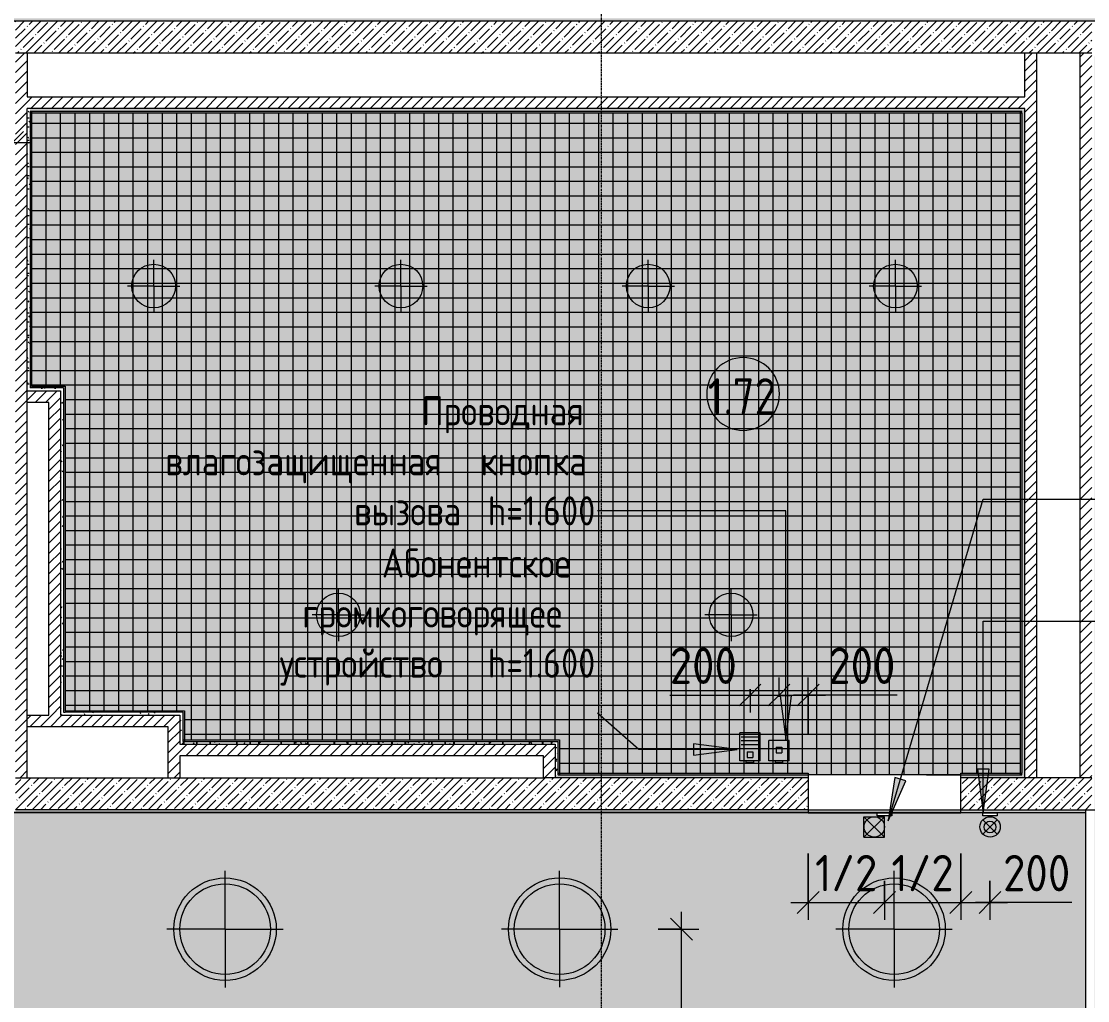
# Model space of a CAD drawing. Header units: millimetres. Extents: x 81610 to 276841, y -8553 to 29000.
# Drawn here: x 111970 to 119302, y 3867 to 10600 of the extents above; entities that cross this region are included whole.
import ezdxf

# ---------------------------------------------------------------- set-up
doc = ezdxf.new("R2010")
doc.units = ezdxf.units.MM
doc.linetypes.add('Осевая', pattern=[31.75, 6.35, -4.7625, 15.875, -4.7625])
for name, color, linetype, lineweight in [('A-ANNO-DIMS', 7, 'Continuous', 9), ('A-ANNO-DIMS-100', 7, 'Continuous', 9), ('A-ANNO-NOTE', 7, 'Continuous', 9), ('A-AREA-IDEN', 7, 'Continuous', 9), ('A-CLNG-PATT', 7, 'Continuous', 9), ('A-WALL', 7, 'Continuous', 9), ('I-WALL', 7, 'Continuous', 9), ('Q-SPCQ', 7, 'Continuous', 9), ('Оси-2', 7, 'Осевая', 9)]:
    doc.layers.add(name, color=color, linetype=linetype, lineweight=lineweight)
for name, color, linetype, lineweight, true_color in [('A-CLNG-1', 7, 'Continuous', 9, 0xeaeaea), ('A-WALL-1', 7, 'Continuous', 9, 0x3c3c3c), ('A-WALL-FNSH-1', 7, 'Continuous', 9, 0x3c3c3c), ('G-ANNO-TEXT-1', 7, 'Continuous', 9, 0x3c3c3c), ('I-WALL-1', 7, 'Continuous', 9, 0x535353), ('Q-SPCQ-3', 7, 'Continuous', 9, 0x008040)]:
    doc.layers.add(name, color=color, linetype=linetype, lineweight=lineweight, true_color=true_color)
doc.layers.add('A-CLNG-PATT-1', color=7, linetype='Continuous', lineweight=9, transparency=1)
doc.styles.add('GOST Common', font='GOST_Common.ttf', dxfattribs={"width": 0.9, "height": 250})
doc.styles.add('GOST Common_1', font='GOST_Common.ttf', dxfattribs={"width": 0.9, "height": 200})
doc.styles.add('ISOCPEUR', font='isocpeur.ttf', dxfattribs={"width": 0.9, "height": 250})
doc.dimstyles.new('ISO-2_5_0_9К_БОЛЬШОЙ', dxfattribs={"dimscale": 304.8, "dimtxt": 248.995294, "dimasz": 0.492126, "dimexe": 0.393701, "dimexo": 0.984252, "dimgap": 0, "dimtad": 1, "dimdec": 0, "dimrnd": 10, "dimzin": 0, "dimdsep": 46, "dimtxsty": 'ISOCPEUR', "dimblk1": 'OBLIQUE', "dimblk2": 'OBLIQUE', "dimsah": 1, "dimcen": 0.09, "dimdle": 0.393701, "dimazin": 0, "dimtfac": 1, "dimtdec": 4, "dimtix": 1, "dimtmove": 0, "dimatfit": 3, "dimfxl": 1, "dimtvp": 1, "dimtolj": 1, "dimtzin": 0, "dimarcsym": 2})
doc.dimstyles.new('ISO-2_5_0_9К_БОЛЬШОЙ_1', dxfattribs={"dimscale": 304.8, "dimtxt": 248.995294, "dimasz": 0.492126, "dimexe": 0.393701, "dimexo": 0.984252, "dimgap": 0, "dimtad": 1, "dimdec": 0, "dimrnd": 10, "dimzin": 0, "dimdsep": 46, "dimtxsty": 'ISOCPEUR', "dimblk1": 'OBLIQUE', "dimblk2": 'OBLIQUE', "dimsah": 1, "dimcen": 0.09, "dimdle": 0.393701, "dimazin": 0, "dimtfac": 1, "dimtdec": 4, "dimtix": 1, "dimtmove": 1, "dimatfit": 3, "dimfxl": 1, "dimtvp": 1, "dimtolj": 1, "dimtzin": 0, "dimarcsym": 2})
pattern_1 = [(45, (0, 0), (-35.35534, 35.35534), [])]
pattern_2 = [(45, (0, 0), (-57.024626, 57.024626), []), (45, (57.025, 0), (-57.024626, 57.024626), [100.806, -20.161, 3.353, -16.808])]
pattern_3 = [(0, (0, 0), (121.92, 30.48), [10.058, -81.382, 10.058, -81.382, -487.68]), (0, (0, 0), (121.92, 30.48), [-182.88, 10.058, -172.822, 10.058, -81.382, -213.36]), (0, (0, 0), (121.92, 30.48), [-457.2, 10.058, -50.902, 10.058, -142.342]), (120, (45.72, 15.24), (-87.356454, 90.345817), [10.058, -81.382, 10.058, -81.382, -487.68]), (120, (45.72, 15.24), (-87.356454, 90.345817), [-182.88, 10.058, -172.822, 10.058, -81.382, -213.36]), (120, (45.72, 15.24), (-87.356454, 90.345817), [-457.2, 10.058, -50.902, 10.058, -142.342]), (240, (60.96, 76.2), (-34.563546, -120.825817), [10.058, -81.382, 10.058, -81.382, -487.68]), (240, (60.96, 76.2), (-34.563546, -120.825817), [-182.88, 10.058, -172.822, 10.058, -81.382, -213.36]), (240, (60.96, 76.2), (-34.563546, -120.825817), [-457.2, 10.058, -50.902, 10.058, -142.342])]

# ---------------------------------------------------------------- blocks, each defined once
blk = doc.blocks.new('оповещатель охранно-звуковойrfa - Сигнальная лампа-29714515-Сводный план потолков 1 этажа в осях 23-33')
at = {"layer": 'Q-SPCQ-3'}
for p, q in [((267.1, 168.9), (125.4, 27.2)), ((267.1, 168.8), (125.4, 168.8)), ((125.4, 168.8), (125.4, 27.2)), ((125.4, 168.8), (267.1, 27.2)), ((267.1, 168.9), (267.1, 27.2)), ((75, 0.5), (75, 20.5)), ((75, 20.5), (175, 20.5)), ((175, 0.5), (75, 0.5)), ((267.1, 27.2), (125.4, 27.2)), ((175, 20.5), (175, 0.5))]:
    blk.add_line(p, q, dxfattribs=at)
blk.add_circle((195.4, 97.5), 70, dxfattribs=at)
blk = doc.blocks.new('Проводная кнопка сброса GC-0421W1 - Кнопка выхода 2-29715370-Сводный план потолков 1 этажа в осях 23-33')
at = {"layer": 'Q-SPCQ-3'}
for p, q in [((173.8, 146.8), (74.8, 47.8)), ((75.4, 147.7), (174.3, 48.7)), ((75, 0.5), (75, 20.5)), ((75, 20.5), (175, 20.5)), ((175, 0.5), (75, 0.5)), ((175, 20.5), (175, 0.5))]:
    blk.add_line(p, q, dxfattribs=at)
for centre, radius in [((124.2, 97.5), 70), ((124.9, 98.2), 40)]:
    blk.add_circle(centre, radius, dxfattribs=at)
blk = doc.blocks.new('Вызывная панель экстренной видеосвязи1 - Вызывная панель экстренной видеосвязи 2-29717696-Сводный план потолков 1 этажа в осях 23-33')
at = {"layer": 'Q-SPCQ'}
for p, q in [((194.5, 282.7), (54.5, 282.7)), ((54.5, 91.2), (54.5, 282.7)), ((64.5, 256.2), (184.5, 256.2)), ((64.5, 229.8), (184.5, 229.8)), ((194.5, 91.2), (194.5, 282.7)), ((64.5, 203.4), (184.5, 203.4)), ((104.5, 153.4), (104.5, 113.4)), ((104.5, 153.4), (144.5, 153.4)), ((144.5, 153.4), (144.5, 113.4)), ((194.5, 91.2), (54.5, 91.2)), ((104.5, 113.4), (144.5, 113.4))]:
    blk.add_line(p, q, dxfattribs=at)
at = {"layer": 'Q-SPCQ-3'}
for p, q in [((99.5, 91.2), (149.5, 91.2)), ((99.5, 76.2), (99.5, 91.2)), ((149.5, 76.2), (99.5, 76.2)), ((149.5, 91.2), (149.5, 76.2))]:
    blk.add_line(p, q, dxfattribs=at)
blk = doc.blocks.new('Проводная влагозащищенная кнопка вызова - Вызывная панель экстренной видеосвязи 2-29717937-Сводный план потолков 1 этажа в осях 23-33')
at = {"layer": 'Q-SPCQ'}
for p, q in [((194.5, 229.8), (54.5, 229.8)), ((54.5, 91.2), (54.5, 229.8)), ((194.5, 91.2), (194.5, 229.8)), ((104.1, 184.7), (104.1, 144.7)), ((104.1, 184.7), (144.1, 184.7)), ((144.1, 184.7), (144.1, 144.7)), ((194.5, 91.2), (54.5, 91.2)), ((104.1, 144.7), (144.1, 144.7))]:
    blk.add_line(p, q, dxfattribs=at)
at = {"layer": 'Q-SPCQ-3'}
for p, q in [((99.5, 91.2), (149.5, 91.2)), ((99.5, 76.2), (99.5, 91.2)), ((149.5, 76.2), (99.5, 76.2)), ((149.5, 91.2), (149.5, 76.2))]:
    blk.add_line(p, q, dxfattribs=at)
blk = doc.blocks.new('Марка_Помещения - Номер-25198446-Сводный план потолков 1 этажа в осях 23-33')
at = {"layer": 'A-AREA-IDEN'}
for start, end in [(360, 180), (180, 360)]:
    blk.add_arc((0, 0), 2.5, start, end, dxfattribs=at)
blk = doc.blocks.new('DIMBLOCK48-Сводный план потолков 1 этажа в осях 23-33')
at = {"layer": 'A-ANNO-DIMS-100'}
for p, q in [((117380, 4880), (117380, 4422.8)), ((117380, 4542.8), (117380, 4880)), ((117905, 4690.6), (117905, 4422.8)), ((117905, 4542.8), (117905, 4690.6)), ((117260, 4542.8), (117905, 4542.8))]:
    blk.add_line(p, q, dxfattribs=at)
at = {"layer": 'A-ANNO-DIMS-100', "lineweight": 20}
for p, q in [((117380, 4542.8), (117455, 4617.8)), ((117905, 4542.8), (117980, 4617.8)), ((117380, 4542.8), (117305, 4467.8)), ((117905, 4542.8), (117830, 4467.8))]:
    blk.add_line(p, q, dxfattribs=at)
at = {"layer": 'A-ANNO-DIMS-100', "color": 0, "insert": (117427, 4869.4), "char_height": 250, "width": 517.144, "attachment_point": 1, "line_spacing_factor": 1.149209, "style": 'ISOCPEUR'}
blk.add_mtext('1/2', dxfattribs=at)
blk = doc.blocks.new('_Oblique')
at = {"color": 0, "linetype": 'ByBlock', "lineweight": -2}
blk.add_line((-0.5, -0.5), (0.5, 0.5), dxfattribs=at)
blk = doc.blocks.new('DIMBLOCK49-Сводный план потолков 1 этажа в осях 23-33')
at = {"layer": 'A-ANNO-DIMS-100'}
for p, q in [((118430, 4880), (118430, 4422.8)), ((118430, 4542.8), (118430, 4880)), ((117905, 4690.6), (117905, 4422.8)), ((117905, 4542.8), (117905, 4690.6)), ((117905, 4542.8), (118550, 4542.8))]:
    blk.add_line(p, q, dxfattribs=at)
at = {"layer": 'A-ANNO-DIMS-100', "lineweight": 20}
for p, q in [((117905, 4542.8), (117980, 4617.8)), ((118430, 4542.8), (118505, 4617.8)), ((117905, 4542.8), (117830, 4467.8)), ((118430, 4542.8), (118355, 4467.8))]:
    blk.add_line(p, q, dxfattribs=at)
at = {"layer": 'A-ANNO-DIMS-100', "color": 0, "insert": (117952, 4869.4), "char_height": 250, "width": 517.144, "attachment_point": 1, "line_spacing_factor": 1.149209, "style": 'ISOCPEUR'}
blk.add_mtext('1/2', dxfattribs=at)
blk = doc.blocks.new('DIMBLOCK50-Сводный план потолков 1 этажа в осях 23-33')
at = {"layer": 'A-ANNO-DIMS-100'}
for p, q in [((118430, 4880), (118430, 4422.8)), ((118430, 4542.8), (118430, 4880)), ((118630, 4692), (118630, 4422.8)), ((118630, 4542.8), (118630, 4692)), ((118310, 4542.8), (118750, 4542.8)), ((118619.9, 4542.8), (118530, 4542.8)), ((119193.9, 4542.8), (118619.9, 4542.8))]:
    blk.add_line(p, q, dxfattribs=at)
at = {"layer": 'A-ANNO-DIMS-100', "lineweight": 20}
for p, q in [((118430, 4542.8), (118505, 4617.8)), ((118630, 4542.8), (118705, 4617.8)), ((118430, 4542.8), (118355, 4467.8)), ((118630, 4542.8), (118555, 4467.8))]:
    blk.add_line(p, q, dxfattribs=at)
at = {"layer": 'A-ANNO-DIMS-100', "color": 0, "insert": (118719.9, 4869.4), "char_height": 250, "width": 568.858, "attachment_point": 1, "line_spacing_factor": 1.149209, "style": 'ISOCPEUR'}
blk.add_mtext('200', dxfattribs=at)
blk = doc.blocks.new('DIMBLOCK52-Сводный план потолков 1 этажа в осях 23-33')
at = {"layer": 'A-ANNO-DIMS-100'}
for p, q in [((117180, 5955.3), (117180, 6088.4)), ((116427.9, 5968.4), (117001.9, 5968.4)), ((116860, 5968.4), (117180, 5968.4)), ((116980, 6008.2), (116980, 5848.4)), ((116980, 5968.4), (116980, 6008.2)), ((117001.9, 5968.4), (117080, 5968.4)), ((117180, 5968.4), (117180, 5955.3))]:
    blk.add_line(p, q, dxfattribs=at)
at = {"layer": 'A-ANNO-DIMS-100', "lineweight": 20}
for p, q in [((116980, 5968.4), (117055, 6043.4)), ((117180, 5968.4), (117255, 6043.4)), ((116980, 5968.4), (116905, 5893.4)), ((117180, 5968.4), (117105, 5893.4))]:
    blk.add_line(p, q, dxfattribs=at)
at = {"layer": 'A-ANNO-DIMS-100', "color": 0, "insert": (116427.9, 6295), "char_height": 250, "width": 568.858, "attachment_point": 1, "line_spacing_factor": 1.149209, "style": 'ISOCPEUR'}
blk.add_mtext('200', dxfattribs=at)
blk = doc.blocks.new('DIMBLOCK53-Сводный план потолков 1 этажа в осях 23-33')
at = {"layer": 'A-ANNO-DIMS-100'}
for p, q in [((117180, 5955.3), (117180, 6088.4)), ((117380, 5700), (117380, 6088.4)), ((117180, 5968.4), (117500, 5968.4)), ((117180, 5968.4), (117180, 5955.3)), ((117418, 5968.4), (117280, 5968.4)), ((117380, 5968.4), (117380, 5700)), ((117992, 5968.4), (117418, 5968.4))]:
    blk.add_line(p, q, dxfattribs=at)
at = {"layer": 'A-ANNO-DIMS-100', "lineweight": 20}
for p, q in [((117180, 5968.4), (117255, 6043.4)), ((117380, 5968.4), (117455, 6043.4)), ((117180, 5968.4), (117105, 5893.4)), ((117380, 5968.4), (117305, 5893.4))]:
    blk.add_line(p, q, dxfattribs=at)
at = {"layer": 'A-ANNO-DIMS-100', "color": 0, "insert": (117518, 6295), "char_height": 250, "width": 568.858, "attachment_point": 1, "line_spacing_factor": 1.149209, "style": 'ISOCPEUR'}
blk.add_mtext('200', dxfattribs=at)
blk = doc.blocks.new('DIMBLOCK121-Сводный план потолков 1 этажа в осях 23-33')
at = {"layer": 'A-ANNO-DIMS-100'}
for p, q in [((111030, 9069.6), (111030, 9887.9)), ((111909, 9574), (111909, 9887.9)), ((111030, 9767.9), (112029, 9767.9)), ((111030, 9767.9), (111030, 9069.6)), ((111909, 9767.9), (111909, 9574))]:
    blk.add_line(p, q, dxfattribs=at)
at = {"layer": 'A-ANNO-DIMS-100', "lineweight": 20}
for p, q in [((111030, 9767.9), (111105, 9842.9)), ((111909, 9767.9), (111984, 9842.9)), ((111030, 9767.9), (110955, 9692.9)), ((111909, 9767.9), (111834, 9692.9))]:
    blk.add_line(p, q, dxfattribs=at)
at = {"layer": 'A-ANNO-DIMS-100', "color": 0, "insert": (111254, 10094.5), "char_height": 250, "width": 517.144, "attachment_point": 1, "line_spacing_factor": 1.149209, "style": 'ISOCPEUR'}
blk.add_mtext('1/2', dxfattribs=at)
blk = doc.blocks.new('DIMBLOCK125-Сводный план потолков 1 этажа в осях 23-33')
at = {"layer": 'A-ANNO-DIMS-100'}
for p, q in [((116509.2, 2659.2), (116509.2, 4479.2)), ((116349.3, 4359.2), (116629.2, 4359.2)), ((116509.2, 4359.2), (116349.3, 4359.2)), ((115021, 2659.2), (116629.2, 2659.2)), ((116509.2, 2659.2), (115021, 2659.2))]:
    blk.add_line(p, q, dxfattribs=at)
at = {"layer": 'A-ANNO-DIMS-100', "lineweight": 20}
for p, q in [((116509.2, 4359.2), (116434.2, 4434.2)), ((116509.2, 4359.2), (116584.2, 4284.2)), ((116509.2, 2659.2), (116434.2, 2734.2)), ((116509.2, 2659.2), (116584.2, 2584.2))]:
    blk.add_line(p, q, dxfattribs=at)
at = {"layer": 'A-ANNO-DIMS-100', "color": 0, "insert": (116182.6, 3293.7), "char_height": 250, "width": 517.144, "attachment_point": 1, "rotation": 90, "line_spacing_factor": 1.149209, "style": 'ISOCPEUR'}
blk.add_mtext('1/2', dxfattribs=at)

msp = doc.modelspace()

# ---------------------------------------------------------------- hatches: boundary and pattern name
at = {"layer": 'A-CLNG-PATT'}
h = msp.add_hatch(dxfattribs=at)
h.set_pattern_fill('FP_32', color=256, style=0, pattern_type=2)
h.set_pattern_definition([(0, (115440, 7700), (0, -100), []), (270, (115440, 7700), (-100, -6e-15), [])])
h.paths.add_polyline_path([(118430, 5420), (118430, 5431), (118839, 5431), (118839, 9969), (112041, 9969), (112041, 8091), (112271, 8091), (112271, 5861), (113091, 5861), (113091, 5661), (115671, 5661), (115671, 5431), (117380, 5431), (117380, 5420), (118192.5, 5420)])
h.paths.add_polyline_path([(117004.5, 5501.7), (116954.5, 5501.7), (116954.5, 5516.7), (117004.5, 5516.7)])
h.paths.add_polyline_path([(117154.5, 5501.7), (117154.5, 5516.7), (117204.5, 5516.7), (117204.5, 5501.7)])
at = {"layer": 'A-CLNG-PATT-1'}
h = msp.add_hatch(color=256, dxfattribs=at)
h.paths.add_polyline_path([(120869, 170), (120869, 521), (121250, 520), (121250, 170), (124810, 170), (124810, 7721), (124805, 7721), (124805, 9959), (124410, 9960), (124410, 10360), (119350, 10360), (119350, 175), (120230, 175), (120230, 170)])
h.paths.add_polyline_path([(118192.5, 170), (118830, 170), (118830, 175), (119290, 175), (119289, 5160), (111910, 5160), (111909, 6600), (109770, 6600), (109770, 175), (112510, 175), (112510, 520), (112890, 520), (112890.1, 170), (115960, 170), (115960, 520), (116430, 520), (116430, 170), (116845.8, 170)])
h.paths.add_polyline_path([(118680, 5139), (118580, 5139), (118580, 5159), (118680, 5159)])
h.paths.add_polyline_path([(117955, 5139), (117855, 5139), (117855, 5159), (117955, 5157.9)])
h = msp.add_hatch(color=256, dxfattribs=at)
h.paths.add_polyline_path([(118430, 5420), (118430, 5431), (118839, 5431), (118839, 9969), (112041, 9969), (112041, 8091), (112271, 8091), (112271, 5861), (113091, 5861), (113091, 5661), (115671, 5661), (115671, 5431), (117380, 5431), (117380, 5420), (118192.5, 5420)])
h.paths.add_polyline_path([(117004.5, 5501.7), (116954.5, 5501.7), (116954.5, 5516.7), (117004.5, 5516.7)])
h.paths.add_polyline_path([(117154.5, 5501.7), (117154.5, 5516.7), (117204.5, 5516.7), (117204.5, 5501.7)])
at = {"layer": 'G-ANNO-TEXT-1'}
for points in [[(117225.8, 5663.4), (117265.3, 5963.4), (117186.3, 5963.4)], [(116892.5, 5594.6), (116592.5, 5634.1), (116592.5, 5555.1)], [(118584.2, 5158.3), (118623.7, 5458.3), (118544.7, 5458.3)], [(117929.5, 5103.5), (118052.5, 5379.9), (117976.8, 5402.3)]]:
    msp.add_hatch(color=256, dxfattribs=at).paths.add_polyline_path(points)
at = {"layer": 'I-WALL'}
h = msp.add_hatch(dxfattribs=at)
h.set_pattern_fill('FP_31', color=256, style=0, pattern_type=2)
h.set_pattern_definition(pattern_3)
h.paths.add_polyline_path([(121190, 10600), (121190, 10620), (111180, 10620), (111180, 10600), (120886, 10600)])
h.paths.add_polyline_path([(110112.1, 10600), (110230, 10600), (110230, 10620), (109130, 10620), (109130, 10600)])
h.paths.add_polyline_path([(107680, 10600), (107680, 10620), (105095, 10620), (105095, 10600), (106071.9, 10600)])
h.paths.add_polyline_path([(103378.4, 10600), (103645, 10600), (103645, 10620), (100809, 10620), (100809, 10600), (102031.7, 10600)])
h = msp.add_hatch(dxfattribs=at)
h.set_pattern_fill('FP_2', color=256, style=0, pattern_type=2)
h.set_pattern_definition(pattern_2)
h.paths.add_polyline_path([(119330, 10380), (119330, 10600), (111930, 10600), (111930, 10380), (116845.8, 10380)])
h = msp.add_hatch(dxfattribs=at)
h.set_pattern_fill('FP_3', color=256, style=0, pattern_type=2)
h.set_pattern_definition(pattern_1)
h.paths.add_polyline_path([(112010, 5400), (112010, 10380), (111930, 10380), (111930, 5400)])
h = msp.add_hatch(dxfattribs=at)
h.set_pattern_fill('FP_3', color=256, style=0, pattern_type=2)
h.set_pattern_definition(pattern_1)
h.paths.add_polyline_path([(118950, 5400), (118950, 10380), (118870, 10380), (118870, 5400)])
h = msp.add_hatch(dxfattribs=at)
h.set_pattern_fill('FP_3', color=256, style=0, pattern_type=2)
h.set_pattern_definition(pattern_1)
h.paths.add_polyline_path([(119330, 5400), (119330, 10380), (119250, 10380), (119250, 5400)])
h = msp.add_hatch(dxfattribs=at)
h.set_pattern_fill('FP_3', color=256, style=0, pattern_type=2)
h.set_pattern_definition(pattern_1)
h.paths.add_polyline_path([(118870, 10000), (118870, 10080), (112010, 10080), (112010, 10000), (116845.8, 10000)])
h = msp.add_hatch(dxfattribs=at)
h.set_pattern_fill('FP_31', color=256, style=0, pattern_type=2)
h.set_pattern_definition(pattern_3)
h.paths.add_polyline_path([(112010, 8080), (112030, 8080), (112030, 10000), (112010, 9999.4), (112010, 8142.3)])
h = msp.add_hatch(dxfattribs=at)
h.set_pattern_fill('FP_31', color=256, style=0, pattern_type=2)
h.set_pattern_definition(pattern_3)
h.paths.add_polyline_path([(118839, 9980), (118870, 9980), (118870, 10000), (112030, 9999.4), (112030, 9980), (116845.8, 9980)])
for points in [[(118850, 9969), (118850, 9980), (112030, 9980), (112030, 9969), (116845.8, 9969)], [(112041, 8080), (112041, 9980), (112030, 9980), (112030, 8080)], [(118850, 5420), (118850, 9980), (118839, 9980), (118839, 5420)], [(112271, 8080), (112271, 8091), (112041, 8091), (112041, 8080), (112260, 8080)], [(112271, 5850), (112271, 8080), (112260, 8080), (112260, 5850)], [(113091, 5850), (113091, 5861), (112271, 5861), (112271, 5850), (113080, 5850)], [(113091, 5650), (113091, 5850), (113080, 5850), (113080, 5650)], [(115671, 5650), (115671, 5661), (113080, 5661), (113080, 5650), (115660, 5650)], [(115660, 5420), (115671, 5420), (115671, 5650), (115660, 5650), (115660, 5431)]]:
    msp.add_hatch(color=256, dxfattribs=at).paths.add_polyline_path(points)
h = msp.add_hatch(dxfattribs=at)
h.set_pattern_fill('FP_31', color=256, style=0, pattern_type=2)
h.set_pattern_definition(pattern_3)
h.paths.add_polyline_path([(118850, 5420), (118870, 5420), (118870, 9980), (118850, 9980), (118850, 5431)])
h = msp.add_hatch(dxfattribs=at)
h.set_pattern_fill('FP_31', color=256, style=0, pattern_type=2)
h.set_pattern_definition(pattern_3)
h.paths.add_polyline_path([(112132.2, 8060), (112240, 8060), (112240, 8080), (112010, 8080), (112010, 8060)])
h = msp.add_hatch(dxfattribs=at)
h.set_pattern_fill('FP_31', color=256, style=0, pattern_type=2)
h.set_pattern_definition(pattern_3)
h.paths.add_polyline_path([(112240, 5850), (112260, 5850), (112260, 8080), (112240, 8080), (112240, 6285.1)])
h = msp.add_hatch(dxfattribs=at)
h.set_pattern_fill('FP_3', color=256, style=0, pattern_type=2)
h.set_pattern_definition(pattern_1)
h.paths.add_polyline_path([(112010, 7980), (112240, 7980), (112240, 8060), (112010, 8060)])
h = msp.add_hatch(dxfattribs=at)
h.set_pattern_fill('FP_3', color=256, style=0, pattern_type=2)
h.set_pattern_definition(pattern_1)
h.paths.add_polyline_path([(112240, 5830), (112240, 7980), (112160, 7980), (112160, 5830)])
h = msp.add_hatch(dxfattribs=at)
h.set_pattern_fill('FP_3', color=256, style=0, pattern_type=2)
h.set_pattern_definition(pattern_1)
h.paths.add_polyline_path([(112805.6, 5750), (112980, 5750), (112980, 5830), (112010, 5830), (112010, 5750)])
h = msp.add_hatch(dxfattribs=at)
h.set_pattern_fill('FP_31', color=256, style=0, pattern_type=2)
h.set_pattern_definition(pattern_3)
h.paths.add_polyline_path([(112805.6, 5830), (113060, 5830), (113060, 5850), (112240, 5850), (112240, 5830)])
h = msp.add_hatch(dxfattribs=at)
h.set_pattern_fill('FP_3', color=256, style=0, pattern_type=2)
h.set_pattern_definition(pattern_1)
h.paths.add_polyline_path([(113060, 5400), (113060, 5830), (112980, 5830), (112980, 5400)])
h = msp.add_hatch(dxfattribs=at)
h.set_pattern_fill('FP_31', color=256, style=0, pattern_type=2)
h.set_pattern_definition(pattern_3)
h.paths.add_polyline_path([(113060, 5650), (113080, 5650), (113080, 5850), (113060, 5850), (113060, 5830)])
h = msp.add_hatch(dxfattribs=at)
h.set_pattern_fill('FP_31', color=256, style=0, pattern_type=2)
h.set_pattern_definition(pattern_3)
h.paths.add_polyline_path([(115640, 5630), (115640, 5650), (113060, 5650), (113060, 5630), (114152.3, 5630)])
h = msp.add_hatch(dxfattribs=at)
h.set_pattern_fill('FP_31', color=256, style=0, pattern_type=2)
h.set_pattern_definition(pattern_3)
h.paths.add_polyline_path([(115640, 5420), (115660, 5420), (115660, 5650), (115640, 5650), (115640, 5630)])
h = msp.add_hatch(dxfattribs=at)
h.set_pattern_fill('FP_3', color=256, style=0, pattern_type=2)
h.set_pattern_definition(pattern_1)
h.paths.add_polyline_path([(115560, 5550), (115560, 5630), (113060, 5630), (113060, 5550), (114152.3, 5550)])
h = msp.add_hatch(dxfattribs=at)
h.set_pattern_fill('FP_3', color=256, style=0, pattern_type=2)
h.set_pattern_definition(pattern_1)
h.paths.add_polyline_path([(115560, 5400), (115640, 5400), (115640, 5630), (115560, 5630), (115560, 5550)])
h = msp.add_hatch(color=256, dxfattribs=at)
h.paths.add_polyline_path([(118850, 5420), (118850, 5431), (118430, 5431), (118430, 5420)])
h.paths.add_polyline_path([(116845.8, 5420), (117380, 5420), (117380, 5431), (115660, 5431), (115660, 5420)])
h = msp.add_hatch(dxfattribs=at)
h.set_pattern_fill('FP_2', color=256, style=0, pattern_type=2)
h.set_pattern_definition(pattern_2)
h.paths.add_polyline_path([(119330, 5180), (119330, 5400), (118430, 5400), (118430, 5180), (119290, 5180)])
h.paths.add_polyline_path([(116845.8, 5180), (117380, 5180), (117380, 5400), (111930, 5400), (111930, 5180), (114152.3, 5180)])
h = msp.add_hatch(dxfattribs=at)
h.set_pattern_fill('FP_31', color=256, style=0, pattern_type=2)
h.set_pattern_definition(pattern_3)
h.paths.add_polyline_path([(118870, 5400), (118870, 5420), (118430, 5420), (118430, 5400)])
h.paths.add_polyline_path([(116845.8, 5400), (117380, 5400), (117380, 5420), (115640, 5420), (115640, 5400)])
h = msp.add_hatch(dxfattribs=at)
h.set_pattern_fill('FP_31', color=256, style=0, pattern_type=2)
h.set_pattern_definition(pattern_3)
h.paths.add_polyline_path([(111930, 5160), (117380, 5160), (117380, 5180), (111930, 5180)])
h.paths.add_polyline_path([(119290, 5160), (119290, 5180), (118430, 5180), (118430, 5160), (119289, 5160)])

# ---------------------------------------------------------------- linework, layer by layer
at = {"layer": 'A-ANNO-NOTE'}
for p, q in [((112880, 8780), (112880, 8960)), ((114580, 8780), (114580, 8960)), ((116280, 8780), (116280, 8960)), ((117980, 8780), (117980, 8960)), ((112880, 8780), (112700, 8780)), ((112880, 8780), (112880, 8600)), ((112880, 8780), (113060, 8780)), ((114580, 8780), (114400, 8780)), ((114580, 8780), (114580, 8600)), ((114580, 8780), (114760, 8780)), ((116280, 8780), (116100, 8780)), ((116280, 8780), (116280, 8600)), ((116280, 8780), (116460, 8780)), ((117980, 8780), (117800, 8780)), ((117980, 8780), (117980, 8600)), ((117980, 8780), (118160, 8780)), ((114150, 6520), (114150, 6700)), ((116850, 6520), (116850, 6700)), ((114150, 6520), (113970, 6520)), ((114150, 6520), (114150, 6340)), ((114150, 6520), (114330, 6520)), ((116850, 6520), (116670, 6520)), ((116850, 6520), (116850, 6340)), ((116850, 6520), (117030, 6520)), ((113371, 4359), (113371, 4759)), ((115671, 4359.2), (115671, 4759.2)), ((117971, 4359), (117971, 4759)), ((113371, 4359), (112971, 4359)), ((113371, 4359), (113371, 3959)), ((113371, 4359), (113771, 4359)), ((115671, 4359.2), (115271, 4359.2)), ((115671, 4359.2), (115671, 3959.2)), ((115671, 4359.2), (116071, 4359.2)), ((117971, 4359), (117571, 4359)), ((117971, 4359), (117971, 3959)), ((117971, 4359), (118371, 4359))]:
    msp.add_line(p, q, dxfattribs=at)
for centre, radius in [((112880, 8780), 150), ((114580, 8780), 150), ((116280, 8780), 150), ((117980, 8780), 150), ((114150, 6520), 150), ((116850, 6520), 150), ((113371, 4359), 352), ((115671, 4359.2), 352), ((117971, 4359), 352), ((113371, 4359), 311.5), ((115671, 4359.2), 311.5), ((117971, 4359), 311.5)]:
    msp.add_circle(centre, radius, dxfattribs=at)
at = {"layer": 'A-CLNG-1'}
for p, q in [((118192.5, 5420), (118430, 5420)), ((118430, 5160), (111910, 5160)), ((119290, 1525), (119290, 5160))]:
    msp.add_line(p, q, dxfattribs=at)
at = {"layer": 'A-WALL'}
for p, q in [((112030, 9980), (112030, 8080)), ((118850, 9980), (112030, 9980)), ((118850, 9969), (118850, 9980)), ((112260, 8080), (112030, 8080)), ((112260, 8080), (112260, 5850)), ((113080, 5850), (113080, 5650)), ((115660, 5420), (115660, 5431)), ((118850, 5420), (118850, 5431)), ((117380, 5400), (115560, 5400)), ((115660, 5420), (117380, 5420)), ((118430, 5420), (118850, 5420)), ((119330, 5400), (118430, 5400)), ((118430, 5160), (119290, 5160)), ((119290, 5160), (119290, 5180))]:
    msp.add_line(p, q, dxfattribs=at)
at = {"layer": 'A-WALL-1'}
for p, q in [((121210, 10600), (111180, 10600)), ((119330, 10380), (111930, 10380)), ((112010, 10380), (112010, 10080)), ((118870, 10080), (118870, 10380)), ((118950, 10380), (118950, 5400)), ((119250, 5400), (119250, 10380)), ((112010, 10080), (118870, 10080)), ((118870, 10000), (112010, 10000)), ((112010, 5400), (112010, 10000)), ((118870, 5400), (118870, 10000)), ((112010, 8060), (112240, 8060)), ((112240, 8060), (112240, 5830)), ((112160, 7980), (112010, 7980)), ((112160, 5830), (112160, 7980)), ((112010, 5830), (112160, 5830)), ((112240, 5830), (113060, 5830)), ((112260, 5850), (112271, 5850)), ((113060, 5830), (113060, 5630)), ((112980, 5750), (112010, 5750)), ((112980, 5400), (112980, 5750)), ((113080, 5650), (115660, 5650)), ((113060, 5630), (115640, 5630)), ((115640, 5630), (115640, 5400)), ((115560, 5550), (113060, 5550)), ((113060, 5550), (113060, 5400)), ((115560, 5400), (115560, 5550)), ((111930, 5400), (115560, 5400)), ((117380, 5420), (117380, 5160)), ((118430, 5160), (118430, 5420)), ((117380, 5180), (111930, 5180)), ((118430, 5180), (119351, 5180))]:
    msp.add_line(p, q, dxfattribs=at)
at = {"layer": 'A-WALL-FNSH-1'}
for p, q in [((112041, 9980), (112041, 8091)), ((118839, 5420), (118839, 9980)), ((118850, 9969), (112030, 9969)), ((118850, 9969), (118850, 5431)), ((112041, 8091), (112271, 8091)), ((112271, 8091), (112271, 5861)), ((112271, 5861), (113091, 5861)), ((113080, 5850), (112271, 5850)), ((113091, 5861), (113091, 5650)), ((113080, 5661), (115671, 5661)), ((115660, 5431), (115660, 5650)), ((115671, 5661), (115671, 5420)), ((115660, 5431), (117380, 5431)), ((117380, 5431), (117380, 5420)), ((118430, 5420), (118430, 5431)), ((118430, 5431), (118850, 5431)), ((117380, 5159), (111909, 5159)), ((117380, 5160), (117380, 5159)), ((118430, 5159), (118430, 5160)), ((119289, 5159), (118430, 5159)), ((119289, 2925), (119289, 5159))]:
    msp.add_line(p, q, dxfattribs=at)
at = {"layer": 'G-ANNO-TEXT-1'}
for p, q in [((117929.5, 5103.5), (118584.2, 7315.4)), ((118584.2, 7315.4), (119878.4, 7315.4)), ((117225.8, 7234.7), (115931.6, 7234.7)), ((117225.8, 5663.4), (117225.8, 7234.7)), ((118584.2, 6476.5), (119878.4, 6476.5)), ((118584.2, 5158.3), (118584.2, 6476.5)), ((117265.3, 5963.4), (117186.3, 5963.4)), ((117186.3, 5963.4), (117225.8, 5663.4)), ((117225.8, 5663.4), (117265.3, 5963.4)), ((116215.2, 5594.6), (115931.6, 5844.2)), ((116892.5, 5594.6), (116215.2, 5594.6)), ((116892.5, 5594.6), (116592.5, 5634.1)), ((116592.5, 5634.1), (116592.5, 5555.1)), ((116592.5, 5555.1), (116892.5, 5594.6)), ((118623.7, 5458.3), (118544.7, 5458.3)), ((118544.7, 5458.3), (118584.2, 5158.3)), ((118584.2, 5158.3), (118623.7, 5458.3)), ((117976.8, 5402.3), (117929.5, 5103.5)), ((117929.5, 5103.5), (118052.5, 5379.9)), ((118052.5, 5379.9), (117976.8, 5402.3))]:
    msp.add_line(p, q, dxfattribs=at)
at = {"layer": 'I-WALL-1'}
for p, q in [((118430, 5421), (117380, 5421)), ((118192.5, 5420), (117380, 5420)), ((117380, 5180), (118430, 5180)), ((117380, 5159), (118430, 5159))]:
    msp.add_line(p, q, dxfattribs=at)
at = {"layer": 'Оси-2'}
msp.add_line((115960, 593.7), (115960, 19415.1), dxfattribs=at)

# ---------------------------------------------------------------- block references
at = {"layer": 'A-AREA-IDEN', "xscale": 99.99999999999993, "yscale": 99.99999999999993, "zscale": 99.99999999999993}
msp.add_blockref('Марка_Помещения - Номер-25198446-Сводный план потолков 1 этажа в осях 23-33', (116932.3, 8038.1), dxfattribs=at)
at = {"layer": 'Q-SPCQ-3'}
for name, p in [('Вызывная панель экстренной видеосвязи1 - Вызывная панель экстренной видеосвязи 2-29717696-Сводный план потолков 1 этажа в осях 23-33', (116855, 5425.5)), ('Проводная влагозащищенная кнопка вызова - Вызывная панель экстренной видеосвязи 2-29717937-Сводный план потолков 1 этажа в осях 23-33', (117055, 5425.5))]:
    msp.add_blockref(name, p, dxfattribs=at)
at = {"layer": 'Q-SPCQ-3', "rotation": 180}
for name, p in [('оповещатель охранно-звуковойrfa - Сигнальная лампа-29714515-Сводный план потолков 1 этажа в осях 23-33', (118030, 5159.5)), ('Проводная кнопка сброса GC-0421W1 - Кнопка выхода 2-29715370-Сводный план потолков 1 этажа в осях 23-33', (118755, 5159.5))]:
    msp.add_blockref(name, p, dxfattribs=at)

# ---------------------------------------------------------------- texts
at = {"layer": 'A-AREA-IDEN', "insert": (116690.4, 8146.7), "char_height": 250, "width": 606.076, "attachment_point": 1, "style": 'GOST Common'}
msp.add_mtext('1.72', dxfattribs=at)
at = {"layer": 'G-ANNO-TEXT-1', "char_height": 200, "attachment_point": 1, "style": 'GOST Common_1'}
for s, insert, width in [('Проводная', (114722.2, 8022.6), 1464.683), ('влагозащищенная', (112960.1, 7678.6), 2546.961), ('\\fGOST Common|b0|i0|c204|p34|;\\W.9; ', (115061.6, 7678.6), 79.367), ('кнопка', (115127, 7678.6), 974.05), (' h=1.600', (115067.5, 7334.7), 1046.202), ('вызова', (114257.9, 7334.7), 981.265), ('Абонентское', (114448.4, 6976.1), 1796.582), ('громкоговорящее', (113900.7, 6632.1), 2460.379), ('устройство', (113745.9, 6288.1), 1601.772), (' h=1.600', (115067.5, 6288.1), 1046.202)]:
    msp.add_mtext(s, dxfattribs=dict(at, insert=insert, width=width))

# ---------------------------------------------------------------- dimensions: what is measured, and where the dimension line sits
at = {"layer": 'A-ANNO-DIMS'}
for base, p1, p2, override, picture, middle in [((111909, 9767.9), (111030, 8769.6), (111909, 9874), {"dimpost": '<>', "dimfxl": 1411.503187}, 'DIMBLOCK121-Сводный план потолков 1 этажа в осях 23-33', (111469.5, 9892.9)), ((117905, 4542.8), (117380, 5180), (117905, 4990.6), {"dimpost": '<>', "dimfxl": 558.105919}, 'DIMBLOCK48-Сводный план потолков 1 этажа в осях 23-33', (117642.5, 4667.8)), ((118430, 4542.8), (117905, 4990.6), (118430, 5180), {"dimpost": '<>', "dimfxl": 558.105919}, 'DIMBLOCK49-Сводный план потолков 1 этажа в осях 23-33', (118167.5, 4667.8))]:
    dim = msp.add_linear_dim(base=base, p1=p1, p2=p2, text='1/2', dimstyle='ISO-2_5_0_9К_БОЛЬШОЙ', override=override, dxfattribs=at)
    dim.commit()
    dim.dimension.update_dxf_attribs({"geometry": picture, "text_midpoint": middle})
for base, p1, p2, override, picture, middle in [((117180, 5968.4), (116980, 5708.2), (117180, 5655.3), {"dimpost": '<>', "dimfxl": 206.866811}, 'DIMBLOCK52-Сводный план потолков 1 этажа в осях 23-33', (116712.3, 6128.4)), ((117380, 5968.4), (117180, 5655.3), (117380, 5400), {"dimpost": '<>', "dimfxl": 324.314836}, 'DIMBLOCK53-Сводный план потолков 1 этажа в осях 23-33', (117802.4, 6128.4)), ((118630, 4542.8), (118430, 5180), (118630, 4992), {"dimpost": '<>', "dimfxl": 274.467968}, 'DIMBLOCK50-Сводный план потолков 1 этажа в осях 23-33', (119004.3, 4702.8))]:
    dim = msp.add_linear_dim(base=base, p1=p1, p2=p2, dimstyle='ISO-2_5_0_9К_БОЛЬШОЙ_1', override=override, dxfattribs=at)
    dim.commit()
    dim.dimension.update_dxf_attribs({"geometry": picture, "text_midpoint": middle, "dimtype": 160})
dim = msp.add_linear_dim(base=(116509.2, 4359.2), p1=(114721, 2659.2), p2=(116049.3, 4359.2), angle=90, text='1/2', dimstyle='ISO-2_5_0_9К_БОЛЬШОЙ', override={"dimpost": '<>', "dimfxl": 2157.400412}, dxfattribs=at)
dim.commit()
dim.dimension.update_dxf_attribs({"geometry": 'DIMBLOCK125-Сводный план потолков 1 этажа в осях 23-33', "text_midpoint": (116384.2, 3509.2)})

doc.saveas('drawing.dxf')
